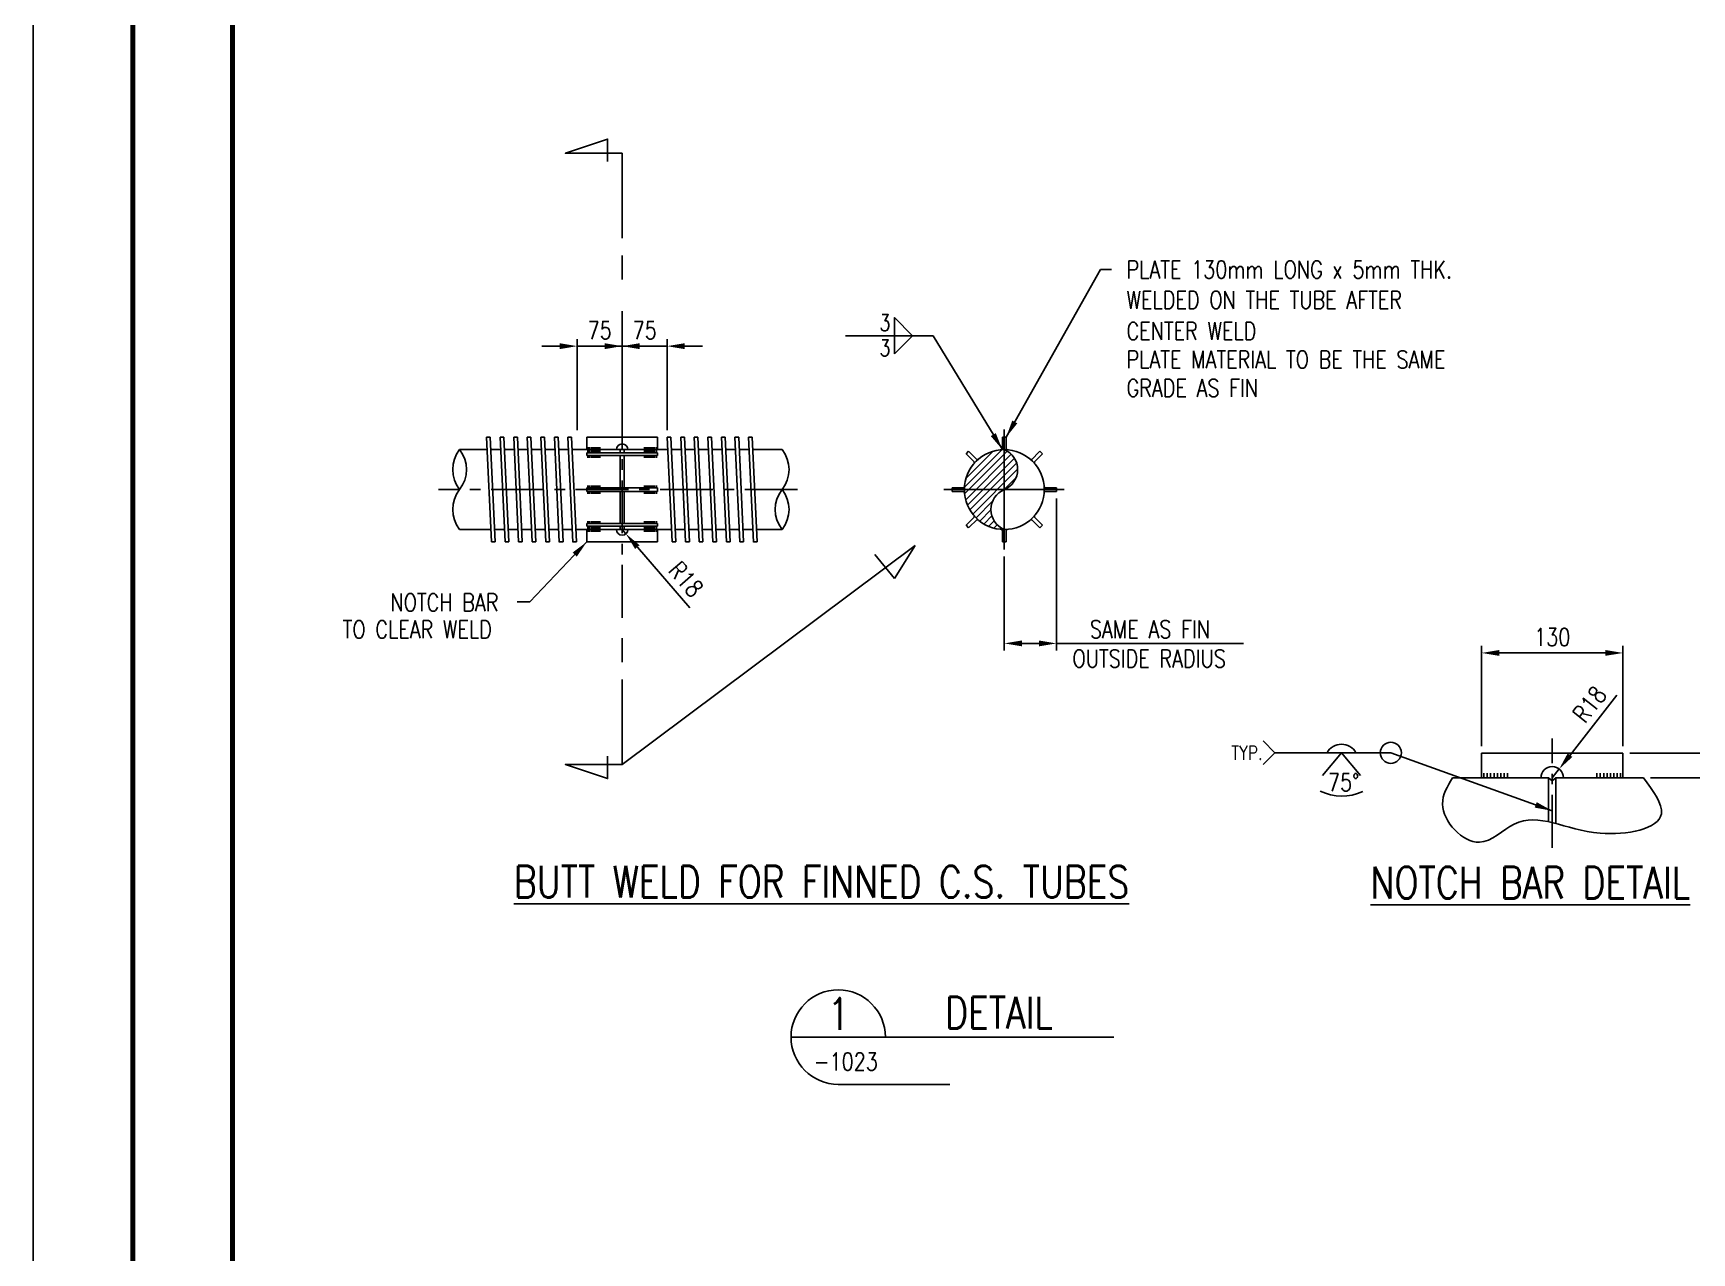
# Model space of a CAD drawing. Header units: millimetres. Extents: x 0 to 91981, y -132907 to 77676.
# Drawn here: x 53491 to 62907, y 7646 to 14565 of the extents above; entities that cross this region are included whole.
import ezdxf
from ezdxf.enums import TextEntityAlignment as Align

# ---------------------------------------------------------------- set-up
doc = ezdxf.new("R2010")
doc.units = ezdxf.units.MM
doc.header["$LTSCALE"] = 60
doc.linetypes.add('CENTERL', pattern=[8, 5, -1, 1, -1])
doc.linetypes.add('JNK-PHANTOM', pattern=[15, 10, -1, 1, -1, 1, -1])
for name, color, linetype in [('CENTERL', 1, 'CENTERL'), ('CON-C', 4, 'Continuous'), ('CON-G', 3, 'Continuous'), ('CON-R', 1, 'Continuous'), ('CON-W', 7, 'Continuous'), ('CON-Y', 2, 'Continuous'), ('Dim-W', 7, 'Continuous'), ('HATCH', 1, 'Continuous'), ('MEASURE', 3, 'Continuous'), ('PHA-W', 7, 'JNK-PHANTOM'), ('THICK', 2, 'Continuous'), ('WELD', 6, 'Continuous')]:
    doc.layers.add(name, color=color, linetype=linetype)
doc.styles.add('DESCRIPTION', font='SIMPLEX', dxfattribs={"width": 0.85})
doc.styles.add('SIMPLEX', font='simplex.shx', dxfattribs={"width": 0.8})
doc.dimstyles.new('DIM40', dxfattribs={"dimscale": 40, "dimtxt": 2.5, "dimasz": 2.5, "dimexe": 1, "dimexo": 1, "dimgap": 1, "dimtad": 1, "dimdec": 1, "dimdsep": 46, "dimtxsty": 'SIMPLEX', "dimcen": 0, "dimclrd": 256, "dimclre": 256, "dimclrt": 2, "dimadec": 1, "dimazin": 2, "dimtfac": 1, "dimtdec": 1, "dimtix": 1, "dimtmove": 2, "dimatfit": 2, "dimfxl": 1, "dimarcsym": 1})
doc.dimstyles.new('DIM50', dxfattribs={"dimscale": 50, "dimtxt": 2.5, "dimasz": 2.5, "dimexe": 1, "dimexo": 1, "dimgap": 1, "dimtad": 1, "dimdec": 1, "dimdsep": 46, "dimtxsty": 'SIMPLEX', "dimcen": 0, "dimclrd": 256, "dimclre": 256, "dimclrt": 2, "dimadec": 1, "dimazin": 2, "dimtfac": 1, "dimtdec": 1, "dimtix": 1, "dimtmove": 2, "dimatfit": 2, "dimfxl": 1, "dimtfill": 1, "dimtolj": 1, "dimtzin": 0, "dimlwd": -1, "dimlwe": -1, "dimarcsym": 0})
doc.dimstyles.new('DIM50x4', dxfattribs={"dimscale": 50, "dimtxt": 2.5, "dimasz": 2.5, "dimexe": 1, "dimexo": 1, "dimgap": 1, "dimtad": 1, "dimdec": 1, "dimlfac": 0.25, "dimdsep": 46, "dimtxsty": 'SIMPLEX', "dimcen": 0, "dimclrd": 256, "dimclre": 256, "dimclrt": 2, "dimadec": 1, "dimazin": 2, "dimtfac": 1, "dimtdec": 1, "dimtix": 1, "dimtmove": 2, "dimatfit": 2, "dimfxl": 1, "dimtfill": 1, "dimtolj": 1, "dimtzin": 0, "dimlwd": -1, "dimlwe": -1, "dimarcsym": 0})

# ---------------------------------------------------------------- blocks, each defined once
blk = doc.blocks.new('TITLE')
at = {"color": 7}
blk.add_line((0, 0), (0, 594.85), dxfattribs=at)
at = {"color": 7, "const_width": 0.707}
for points in [[(14.15, 577.17), (14.15, 17.68)], [(28.29, 17.68), (28.29, 577.52)]]:
    blk.add_lwpolyline(points, dxfattribs=at)
blk = doc.blocks.new('*X191')
at = {"color": 0}
for p, q in [((-0.499, 0.031), (-0.031, 0.499)), ((-0.497, -0.055), (0.038, 0.48)), ((-0.483, -0.129), (0.088, 0.441)), ((-0.481, 0.138), (-0.138, 0.481)), ((-0.46, -0.195), (0.127, 0.392)), ((-0.431, -0.254), (0.154, 0.331)), ((-0.395, -0.307), (0.167, 0.255)), ((0, 0), (0.146, 0.146)), ((-0.354, -0.354), (-0.146, -0.146)), ((-0.307, -0.395), (-0.167, -0.255)), ((-0.254, -0.431), (-0.154, -0.331)), ((-0.195, -0.46), (-0.127, -0.392)), ((-0.129, -0.483), (-0.088, -0.441)), ((-0.055, -0.497), (-0.038, -0.48))]:
    blk.add_line(p, q, dxfattribs=at)
blk = doc.blocks.new('LYTUB1')
at = {"layer": 'CENTERL'}
for p, q in [((0, 0.75), (0, -0.75)), ((0.75, 0), (-0.75, 0))]:
    blk.add_line(p, q, dxfattribs=at)
at = {"layer": 'THICK'}
for centre, radius, start, end in [((0, 0), 0.5, 90, 270), ((-0.104, 0.25), 0.271, 292.6199, 67.3801), ((0, 0), 0.5, 270, 90), ((0.104, -0.25), 0.271, 112.6199, 247.3801)]:
    blk.add_arc(centre, radius, start, end, dxfattribs=at)
at = {"layer": 'HATCH'}
blk.add_blockref('*X191', (0, 0), dxfattribs=at)
blk = doc.blocks.new('WELD')
at = {"layer": 'WELD'}
blk.add_solid([(0, 0), (0, 0), (1.4142, 0), (0, 1.4142)], dxfattribs=at)
blk = doc.blocks.new('*D557')
at = {"layer": 'DEFPOINTS', "color": 0, "transparency": 16777216}
for p in [(59300.4, 11965.8), (59003.9, 11636.3), (59300.4, 11103.4)]:
    blk.add_point(p, dxfattribs=at)
at = {"layer": 'Dim-W', "lineweight": -2, "transparency": 16777216}
for p, q in [((59300.4, 11925.8), (59300.4, 11063.4)), ((59003.9, 11596.3), (59003.9, 11063.4)), ((59103.9, 11103.4), (59200.4, 11103.4))]:
    blk.add_line(p, q, dxfattribs=at)
at = {"layer": 'Dim-W', "transparency": 16777216}
for points in [[(59103.9, 11120.1), (59103.9, 11086.8), (59003.9, 11103.4)], [(59200.4, 11120.1), (59200.4, 11086.8), (59300.4, 11103.4)]]:
    blk.add_solid(points, dxfattribs=at)
blk = doc.blocks.new('weld-sy1')
blk.add_lwpolyline([(0, 2.56), (2.56, 0), (0, -2.56)], close=True)
at = {"style": 'DESCRIPTION', "width": 0.8}
for p in [(-0.563, 0.592), (-0.563, -2.992)]:
    blk.add_attdef('4', text='', height=2.2, dxfattribs=at).set_placement(p, align=Align.RIGHT)
for p in [(3.018, 0.57), (3.018, -2.87)]:
    blk.add_attdef('50-150', p, '', height=2.2, dxfattribs=at)
blk = doc.blocks.new('*D558')
at = {"layer": 'DEFPOINTS', "color": 0, "transparency": 16777216}
for p in [(57090.1, 12789.8), (56834.7, 12272.8), (57090.1, 12272.8)]:
    blk.add_point(p, dxfattribs=at)
at = {"layer": 'Dim-W', "lineweight": -2, "transparency": 16777216}
for p, q in [((56834.7, 12312.8), (56834.7, 12829.8)), ((57090.1, 12312.8), (57090.1, 12829.8)), ((56734.7, 12789.8), (56634.7, 12789.8)), ((56834.7, 12789.8), (57090.1, 12789.8)), ((57190.1, 12789.8), (57290.1, 12789.8))]:
    blk.add_line(p, q, dxfattribs=at)
at = {"layer": 'Dim-W', "transparency": 16777216}
for points in [[(56734.7, 12806.5), (56734.7, 12773.1), (56834.7, 12789.8)], [(57190.1, 12806.5), (57190.1, 12773.1), (57090.1, 12789.8)]]:
    blk.add_solid(points, dxfattribs=at)
at = {"layer": 'Dim-W', "color": 2, "transparency": 16777216, "insert": (56962.4, 12879.8), "char_height": 100, "attachment_point": 5, "style": 'SIMPLEX'}
blk.add_mtext('75', dxfattribs=at)
blk = doc.blocks.new('*D559')
at = {"layer": 'DEFPOINTS', "color": 0, "transparency": 16777216}
for p in [(62515.4, 11049.3), (61713.5, 10480.5), (62515.4, 10480.5)]:
    blk.add_point(p, dxfattribs=at)
at = {"layer": 'Dim-W', "lineweight": -2, "transparency": 16777216}
for p, q in [((61713.5, 10520.5), (61713.5, 11089.3)), ((61813.5, 11049.3), (62415.4, 11049.3)), ((62515.4, 10520.5), (62515.4, 11089.3))]:
    blk.add_line(p, q, dxfattribs=at)
at = {"layer": 'Dim-W', "transparency": 16777216}
for points in [[(61813.5, 11066), (61813.5, 11032.7), (61713.5, 11049.3)], [(62415.4, 11066), (62415.4, 11032.7), (62515.4, 11049.3)]]:
    blk.add_solid(points, dxfattribs=at)
at = {"layer": 'Dim-W', "color": 2, "transparency": 16777216, "insert": (62114.5, 11139.3), "char_height": 100, "attachment_point": 5, "style": 'SIMPLEX'}
blk.add_mtext('130', dxfattribs=at)
blk = doc.blocks.new('*D560')
at = {"layer": 'DEFPOINTS', "color": 0, "transparency": 16777216}
for p in [(62515.4, 10480.5), (63143.4, 10480.5), (62631.8, 10340.6)]:
    blk.add_point(p, dxfattribs=at)
at = {"layer": 'Dim-W', "lineweight": -2, "transparency": 16777216}
for p, q in [((63143.4, 10580.5), (63143.4, 10680.5)), ((62555.4, 10480.5), (63183.4, 10480.5)), ((63143.4, 10340.6), (63143.4, 10480.5)), ((62671.8, 10340.6), (63183.4, 10340.6)), ((63143.4, 10240.6), (63143.4, 10140.6))]:
    blk.add_line(p, q, dxfattribs=at)
at = {"layer": 'Dim-W', "transparency": 16777216}
for points in [[(63126.8, 10580.5), (63160.1, 10580.5), (63143.4, 10480.5)], [(63126.8, 10240.6), (63160.1, 10240.6), (63143.4, 10340.6)]]:
    blk.add_solid(points, dxfattribs=at)
blk = doc.blocks.new('SECMARK4')
at = {"layer": 'CON-C'}
blk.add_line((0, 0), (-2.72, 0), dxfattribs=at)
blk.add_lwpolyline([(-4.67, 0), (-14.32, 0), (-14.32, -6.45), (-15.93, -1.66), (-13.39, -1.66)], dxfattribs=at)
at = {"layer": 'CON-C', "style": 'SIMPLEX', "width": 0.8}
blk.add_attdef('TAG', text='', height=3.5, dxfattribs=at).set_placement((-7.82, -4.86), align=Align.CENTER)
blk = doc.blocks.new('*D452')
at = {"layer": 'DEFPOINTS', "color": 0, "transparency": 16777216}
for p in [(56579.3, 12789.8), (56579.3, 12272.8), (56834.7, 12272.8)]:
    blk.add_point(p, dxfattribs=at)
at = {"layer": 'Dim-W', "lineweight": -2, "transparency": 16777216}
for p, q in [((56579.3, 12312.8), (56579.3, 12829.8)), ((56834.7, 12312.8), (56834.7, 12829.8)), ((56479.3, 12789.8), (56379.3, 12789.8)), ((56834.7, 12789.8), (56579.3, 12789.8)), ((56934.7, 12789.8), (57034.7, 12789.8))]:
    blk.add_line(p, q, dxfattribs=at)
at = {"layer": 'Dim-W', "transparency": 16777216}
for points in [[(56479.3, 12806.5), (56479.3, 12773.1), (56579.3, 12789.8)], [(56934.7, 12806.5), (56934.7, 12773.1), (56834.7, 12789.8)]]:
    blk.add_solid(points, dxfattribs=at)
at = {"layer": 'Dim-W', "color": 2, "transparency": 16777216, "insert": (56707, 12879.8), "char_height": 100, "attachment_point": 5, "style": 'SIMPLEX'}
blk.add_mtext('75', dxfattribs=at)
blk = doc.blocks.new('*D453')
at = {"layer": 'DEFPOINTS', "color": 0, "transparency": 16777216}
for p in [(56834.7, 11749.7), (56855.5, 11725.5)]:
    blk.add_point(p, dxfattribs=at)
at = {"layer": 'PHA-W', "lineweight": -2, "transparency": 16777216}
for p, q in [((56834.7, 11749.7), (56855.5, 11725.5)), ((56920.9, 11649.8), (57218.8, 11304.9))]:
    blk.add_line(p, q, dxfattribs=at)
at = {"layer": 'PHA-W', "transparency": 16777216}
blk.add_solid([(56933.5, 11660.7), (56908.3, 11638.9), (56855.5, 11725.5)], dxfattribs=at)
at = {"layer": 'PHA-W', "color": 2, "transparency": 16777216, "insert": (57197.3, 11467.5), "char_height": 100, "attachment_point": 5, "rotation": 310.81471, "style": 'SIMPLEX'}
blk.add_mtext('R18', dxfattribs=at)
blk = doc.blocks.new('*D454')
at = {"layer": 'DEFPOINTS', "color": 0, "transparency": 16777216}
for p in [(62153.8, 10390.9), (62114.5, 10340.6)]:
    blk.add_point(p, dxfattribs=at)
at = {"layer": 'PHA-W', "lineweight": -2, "transparency": 16777216}
for p, q in [((62215.3, 10469.7), (62481.5, 10810.4)), ((62114.5, 10340.6), (62153.8, 10390.9))]:
    blk.add_line(p, q, dxfattribs=at)
at = {"layer": 'PHA-W', "transparency": 16777216}
blk.add_solid([(62202.2, 10479.9), (62228.5, 10459.4), (62153.8, 10390.9)], dxfattribs=at)
at = {"layer": 'PHA-W', "color": 2, "transparency": 16777216, "insert": (62326.2, 10757.8), "char_height": 100, "attachment_point": 5, "rotation": 51.99967, "style": 'SIMPLEX'}
blk.add_mtext('R18', dxfattribs=at)
blk = doc.blocks.new('SECTITLE')
at = {"layer": 'CON-G'}
for p, q in [((-1.7, 0), (44.1, 0)), ((5, -6.7), (20.86, -6.7))]:
    blk.add_line(p, q, dxfattribs=at)
blk.add_arc((5, 0), 6.7, 0, 270, dxfattribs=at)
at = {"layer": 'CON-C', "style": 'SIMPLEX', "width": 0.8}
for tag, p in [('A', (5.06, 1.04)), ('ELEVATION', (27.83, 1.22))]:
    blk.add_attdef(tag, text='', height=4.5, dxfattribs=at).set_placement(p, align=Align.CENTER)
at = {"layer": 'CON-Y', "style": 'SIMPLEX', "width": 0.8}
blk.add_attdef('H0000-0000', (1.54, -4.72), '', height=2.5, dxfattribs=at)
blk.add_attdef('SCALE', text='', height=2.5, dxfattribs=at).set_placement((44.9, -3.72), align=Align.RIGHT)

msp = doc.modelspace()

# ---------------------------------------------------------------- linework, layer by layer
for points in [[(60472.69446, 10415.62846), (60539.89446, 10482.82846), (60472.69446, 10550.02846)], [(60810.67453, 10354.82846), (60918.07928, 10482.82846), (61025.48403, 10354.82846)]]:
    msp.add_lwpolyline(points)
for centre, radius, start, end in [((60918.07928, 10438.02846), 93.6, 28.596125071, 151.403874929), ((60920.95928, 10513.9514), 277.30682, 243.632106406, 295.04702542)]:
    msp.add_arc(centre, radius, start, end)
at = {"layer": 'CENTERL'}
for p, q in [((56834.68464, 11248.35339), (56834.68464, 13040.03427)), ((59003.86359, 12307.90989), (59003.86359, 11648.4782)), ((57830.30063, 11976.25449), (55791.57367, 11976.25449)), ((59338.7707, 11976.25449), (58661.00035, 11976.25449)), ((62114.45689, 9944.21041), (62114.45689, 10563.47687))]:
    msp.add_line(p, q, dxfattribs=at)
at = {"layer": 'CON-C'}
for p, q in [((56834.68464, 10416.96102), (58498.26776, 11659.13456)), ((58380.60224, 11471.42251), (58269.06424, 11607.03045)), ((58498.26776, 11659.13456), (58380.60224, 11471.42251))]:
    msp.add_line(p, q, dxfattribs=at)
at = {"layer": 'CON-G'}
for p, q in [((56092.87376, 11679.71055), (56064.89791, 12272.79842)), ((56085.90313, 12272.79842), (56064.89791, 12272.79842)), ((56113.87897, 11679.71055), (56085.90313, 12272.79842)), ((56169.89287, 11679.71055), (56141.91702, 12272.79842)), ((56162.92224, 12272.79842), (56141.91702, 12272.79842)), ((56190.89808, 11679.71055), (56162.92224, 12272.79842)), ((56246.91198, 11679.71055), (56218.93613, 12272.79842)), ((56239.94135, 12272.79842), (56218.93613, 12272.79842)), ((56267.91719, 11679.71055), (56239.94135, 12272.79842)), ((56323.93109, 11679.71055), (56295.95524, 12272.79842)), ((56316.96045, 12272.79842), (56295.95524, 12272.79842)), ((56344.9363, 11679.71055), (56316.96045, 12272.79842)), ((56400.9502, 11679.71055), (56372.97435, 12272.79842)), ((56393.97956, 12272.79842), (56372.97435, 12272.79842)), ((56421.95541, 11679.71055), (56393.97956, 12272.79842)), ((56478.01594, 11678.72194), (56449.99346, 12272.79842)), ((56470.99867, 12272.79842), (56449.99346, 12272.79842)), ((56498.97452, 11679.71055), (56470.99867, 12272.79842)), ((56555.03505, 11678.72194), (56527.01257, 12272.79842)), ((56548.01778, 12272.79842), (56527.01257, 12272.79842)), ((56575.99363, 11679.71055), (56548.01778, 12272.79842)), ((57035.14919, 12272.79842), (56634.22008, 12272.79842)), ((56634.22008, 12272.79842), (56634.22008, 12202.85882)), ((57035.14919, 12272.79842), (57035.14919, 12202.85882)), ((57118.05245, 11679.71055), (57090.07661, 12272.79842)), ((57111.08182, 12272.79842), (57090.07661, 12272.79842)), ((57111.08182, 12272.79842), (57090.07661, 12272.79842)), ((57139.05766, 11679.71055), (57111.08182, 12272.79842)), ((57195.07156, 11679.71055), (57167.09572, 12272.79842)), ((57188.10093, 12272.79842), (57167.09572, 12272.79842)), ((57188.10093, 12272.79842), (57167.09572, 12272.79842)), ((57216.07677, 11679.71055), (57188.10093, 12272.79842)), ((57272.09067, 11679.71055), (57244.11483, 12272.79842)), ((57265.12004, 12272.79842), (57244.11483, 12272.79842)), ((57265.12004, 12272.79842), (57244.11483, 12272.79842)), ((57293.09588, 11679.71055), (57265.12004, 12272.79842)), ((57349.10978, 11679.71055), (57321.13393, 12272.79842)), ((57342.13915, 12272.79842), (57321.13393, 12272.79842)), ((57342.13915, 12272.79842), (57321.13393, 12272.79842)), ((57370.11499, 11679.71055), (57342.13915, 12272.79842)), ((57426.12889, 11679.71055), (57398.15304, 12272.79842)), ((57419.15826, 12272.79842), (57398.15304, 12272.79842)), ((57419.15826, 12272.79842), (57398.15304, 12272.79842)), ((57447.1341, 11679.71055), (57419.15826, 12272.79842)), ((57503.148, 11679.71055), (57475.17215, 12272.79842)), ((57496.17737, 12272.79842), (57475.17215, 12272.79842)), ((57496.17737, 12272.79842), (57475.17215, 12272.79842)), ((57524.15321, 11679.71055), (57496.17737, 12272.79842)), ((57580.21374, 11678.72194), (57552.19126, 12272.79842)), ((57573.19647, 12272.79842), (57552.19126, 12272.79842)), ((57573.19647, 12272.79842), (57552.19126, 12272.79842)), ((57601.17232, 11679.71055), (57573.19647, 12272.79842)), ((56068.19695, 12202.85882), (55912.12106, 12202.85882)), ((56145.21606, 12202.85882), (56089.20216, 12202.85882)), ((56222.23517, 12202.85882), (56166.22127, 12202.85882)), ((56299.25428, 12202.85882), (56243.24038, 12202.85882)), ((56376.27339, 12202.85882), (56320.25949, 12202.85882)), ((56453.2925, 12202.85882), (56397.2786, 12202.85882)), ((56530.31161, 12202.85882), (56474.29771, 12202.85882)), ((57093.37564, 12202.85882), (56551.31682, 12202.85882)), ((57035.14919, 12184.08342), (56634.22008, 12184.08342)), ((56634.22008, 12184.08342), (56634.22008, 12169.24699)), ((57035.14919, 12169.24699), (56634.22008, 12169.24699)), ((56824.19369, 12202.85882), (56824.19369, 12184.08342)), ((56824.19369, 12169.24699), (56824.19369, 11986.74543)), ((56845.17558, 12202.85882), (56845.17558, 12184.08342)), ((56845.17558, 12169.24699), (56845.17558, 11986.74543)), ((57035.14919, 12184.08342), (57035.14919, 12169.24699)), ((57170.39475, 12202.85882), (57114.38086, 12202.85882)), ((57247.41386, 12202.85882), (57191.39997, 12202.85882)), ((57324.43297, 12202.85882), (57268.41907, 12202.85882)), ((57401.45208, 12202.85882), (57345.43818, 12202.85882)), ((57478.47119, 12202.85882), (57422.45729, 12202.85882)), ((57555.4903, 12202.85882), (57499.4764, 12202.85882)), ((57742.7087, 12202.85882), (57576.49551, 12202.85882)), ((57035.14919, 11986.74543), (56634.22008, 11986.74543)), ((56634.22008, 11986.74543), (56634.22008, 11965.76354)), ((57035.14919, 11965.76354), (56634.22008, 11965.76354)), ((56824.19369, 11965.76354), (56824.19369, 11783.26198)), ((56845.17558, 11965.76354), (56845.17558, 11783.26198)), ((57035.14919, 11986.74543), (57035.14919, 11965.76354)), ((57035.14919, 11783.26198), (56634.22008, 11783.26198)), ((56634.22008, 11768.42555), (56634.22008, 11783.26198)), ((57035.14919, 11768.42555), (57035.14919, 11783.26198)), ((56089.57472, 11749.65016), (55912.12106, 11749.65016)), ((56113.87897, 11679.71055), (56092.87376, 11679.71055)), ((56166.59383, 11749.65016), (56110.57993, 11749.65016)), ((56190.89808, 11679.71055), (56169.89287, 11679.71055)), ((56243.61294, 11749.65016), (56187.59904, 11749.65016)), ((56267.91719, 11679.71055), (56246.91198, 11679.71055)), ((56320.63205, 11749.65016), (56264.61815, 11749.65016)), ((56344.9363, 11679.71055), (56323.93109, 11679.71055)), ((56397.65116, 11749.65016), (56341.63726, 11749.65016)), ((56421.95541, 11679.71055), (56400.9502, 11679.71055)), ((56474.67027, 11749.65016), (56418.65637, 11749.65016)), ((56498.97452, 11679.71055), (56477.96931, 11679.71055)), ((56551.68938, 11749.65016), (56495.67548, 11749.65016)), ((56575.99363, 11679.71055), (56554.98841, 11679.71055)), ((57114.75341, 11749.65016), (56572.69459, 11749.65016)), ((57035.14919, 11768.42555), (56634.22008, 11768.42555)), ((56634.22008, 11679.71055), (56634.22008, 11749.65016)), ((57035.14919, 11679.71055), (56634.22008, 11679.71055)), ((56824.19369, 11749.65016), (56824.19369, 11768.42555)), ((56824.19369, 11749.65016), (56824.19369, 11768.42555)), ((56845.17558, 11749.65016), (56845.17558, 11768.42555)), ((56845.17558, 11749.65016), (56845.17558, 11768.42555)), ((57035.14919, 11679.71055), (57035.14919, 11749.65016)), ((57139.05766, 11679.71055), (57118.05245, 11679.71055)), ((57139.05766, 11679.71055), (57118.05245, 11679.71055)), ((57191.77252, 11749.65016), (57135.75862, 11749.65016)), ((57216.07677, 11679.71055), (57195.07156, 11679.71055)), ((57216.07677, 11679.71055), (57195.07156, 11679.71055)), ((57268.79163, 11749.65016), (57212.77773, 11749.65016)), ((57293.09588, 11679.71055), (57272.09067, 11679.71055)), ((57293.09588, 11679.71055), (57272.09067, 11679.71055)), ((57345.81074, 11749.65016), (57289.79684, 11749.65016)), ((57370.11499, 11679.71055), (57349.10978, 11679.71055)), ((57370.11499, 11679.71055), (57349.10978, 11679.71055)), ((57422.82985, 11749.65016), (57366.81595, 11749.65016)), ((57447.1341, 11679.71055), (57426.12889, 11679.71055)), ((57447.1341, 11679.71055), (57426.12889, 11679.71055)), ((57499.84896, 11749.65016), (57443.83506, 11749.65016)), ((57524.15321, 11679.71055), (57503.148, 11679.71055)), ((57524.15321, 11679.71055), (57503.148, 11679.71055)), ((57576.86807, 11749.65016), (57520.85417, 11749.65016)), ((57601.17232, 11679.71055), (57580.16711, 11679.71055)), ((57601.17232, 11679.71055), (57580.16711, 11679.71055)), ((57742.7087, 11749.65016), (57597.87328, 11749.65016)), ((62515.38601, 10480.47338), (61713.52778, 10480.47338)), ((61713.52778, 10480.47338), (61713.52778, 10340.59416)), ((62515.38601, 10480.47338), (62515.38601, 10340.59416)), ((62093.47501, 10340.59416), (61547.72126, 10340.59416)), ((62093.47501, 10340.59416), (62093.47501, 10091.31898)), ((62093.47501, 10340.59416), (62114.45689, 10324.4942)), ((62135.43878, 10340.59416), (62114.45689, 10324.4942)), ((62631.83891, 10340.59416), (62135.43878, 10340.59416)), ((62135.43878, 10340.59416), (62135.43878, 10081.20472))]:
    msp.add_line(p, q, dxfattribs=at)
for centre, radius, start, end in [((56834.68464, 12202.85882), 31.91164, 0, 180), ((56834.68464, 11749.65016), 31.91164, 180, 0), ((62114.45689, 10340.59416), 63.82329, 0, 180)]:
    msp.add_arc(centre, radius, start, end, dxfattribs=at)
at = {"layer": 'CON-R'}
for centre, start, end in [((56056.07152, 12089.55665), 141.794021323, 218.205978677), ((55768.1706, 12089.55665), 321.794021323, 38.205978677), ((57598.75824, 12089.55665), 321.794021323, 38.205978677), ((56056.07152, 11862.95232), 141.794021323, 218.205978677), ((57886.65916, 11862.95232), 141.794021323, 218.205978677), ((57598.75824, 11862.95232), 321.794021323, 38.205978677)]:
    msp.add_arc(centre, 183.19147, start, end, dxfattribs=at)
at = {"layer": 'CON-W'}
msp.add_line((59300.40753, 11103.41937), (60362.29686, 11103.41937), dxfattribs=at)
msp.add_circle((61198.07928, 10482.82846), 60, dxfattribs=at)
msp.add_spline([(61547.72126, 10340.59416), (61491.57805, 10192.18306), (61700.58615, 9975.40086), (61897.76379, 10077.87971), (62386.764, 10026.64032), (62733.79652, 10137.00212), (62631.83891, 10340.59416)], degree=3, dxfattribs=at)
at = {"layer": 'THICK'}
for p, q in [((58993.37265, 12272.79842), (58993.37265, 12202.61584)), ((59014.35453, 12272.79842), (58993.37265, 12272.79842)), ((59014.35453, 12272.79842), (59014.35453, 12202.61584)), ((58801.59358, 12193.36093), (58786.75715, 12178.5245)), ((58786.75715, 12178.5245), (58836.38373, 12128.89792)), ((58801.59358, 12193.36093), (58851.22016, 12143.73435)), ((59206.1336, 12193.36093), (59156.50702, 12143.73435)), ((59220.97004, 12178.5245), (59171.34345, 12128.89792)), ((59220.97004, 12178.5245), (59206.1336, 12193.36093)), ((58707.31965, 11986.74543), (58777.50224, 11986.74543)), ((58707.31965, 11986.74543), (58707.31965, 11965.76354)), ((58707.31965, 11965.76354), (58777.50224, 11965.76354)), ((59300.40753, 11986.74543), (59230.22494, 11986.74543)), ((59300.40753, 11965.76354), (59230.22494, 11965.76354)), ((59300.40753, 11965.76354), (59300.40753, 11986.74543)), ((58786.75715, 11773.98447), (58836.38373, 11823.61105)), ((58786.75715, 11773.98447), (58801.59358, 11759.14804)), ((58801.59358, 11759.14804), (58851.22016, 11808.77462)), ((59206.1336, 11759.14804), (59156.50702, 11808.77462)), ((59220.97004, 11773.98447), (59171.34345, 11823.61105)), ((59206.1336, 11759.14804), (59220.97004, 11773.98447)), ((58993.37265, 11679.71055), (58993.37265, 11749.89313)), ((58993.37265, 11679.71055), (59014.35453, 11679.71055)), ((59014.35453, 11679.71055), (59014.35453, 11749.89313))]:
    msp.add_line(p, q, dxfattribs=at)
at = {"layer": 'WELD', "color": 1}
for p, q in [((56640.57167, 12216.29135), (56640.57167, 12202.85882)), ((56640.57167, 12197.51595), (56640.57167, 12184.08342)), ((56640.57167, 12155.81446), (56640.57167, 12169.24699)), ((56650.19393, 12216.29135), (56650.19393, 12202.85882)), ((56650.19393, 12197.51595), (56650.19393, 12184.08342)), ((56650.19393, 12155.81446), (56650.19393, 12169.24699)), ((56659.8162, 12216.29135), (56659.8162, 12202.85882)), ((56659.8162, 12197.51595), (56659.8162, 12184.08342)), ((56659.8162, 12155.81446), (56659.8162, 12169.24699)), ((56669.43846, 12216.29135), (56669.43846, 12202.85882)), ((56669.43846, 12197.51595), (56669.43846, 12184.08342)), ((56669.43846, 12155.81446), (56669.43846, 12169.24699)), ((56679.06073, 12216.29135), (56679.06073, 12202.85882)), ((56679.06073, 12197.51595), (56679.06073, 12184.08342)), ((56679.06073, 12155.81446), (56679.06073, 12169.24699)), ((56688.68299, 12216.29135), (56688.68299, 12202.85882)), ((56688.68299, 12197.51595), (56688.68299, 12184.08342)), ((56688.68299, 12155.81446), (56688.68299, 12169.24699)), ((56698.30526, 12216.29135), (56698.30526, 12202.85882)), ((56698.30526, 12197.51595), (56698.30526, 12184.08342)), ((56698.30526, 12155.81446), (56698.30526, 12169.24699)), ((56707.92752, 12216.29135), (56707.92752, 12202.85882)), ((56707.92752, 12197.51595), (56707.92752, 12184.08342)), ((56707.92752, 12155.81446), (56707.92752, 12169.24699)), ((56961.44175, 12216.29135), (56961.44175, 12202.85882)), ((56961.44175, 12197.51595), (56961.44175, 12184.08342)), ((56961.44175, 12155.81446), (56961.44175, 12169.24699)), ((56971.06401, 12216.29135), (56971.06401, 12202.85882)), ((56971.06401, 12197.51595), (56971.06401, 12184.08342)), ((56971.06401, 12155.81446), (56971.06401, 12169.24699)), ((56980.68628, 12216.29135), (56980.68628, 12202.85882)), ((56980.68628, 12197.51595), (56980.68628, 12184.08342)), ((56980.68628, 12155.81446), (56980.68628, 12169.24699)), ((56990.30854, 12216.29135), (56990.30854, 12202.85882)), ((56990.30854, 12197.51595), (56990.30854, 12184.08342)), ((56990.30854, 12155.81446), (56990.30854, 12169.24699)), ((56999.93081, 12216.29135), (56999.93081, 12202.85882)), ((56999.93081, 12197.51595), (56999.93081, 12184.08342)), ((56999.93081, 12155.81446), (56999.93081, 12169.24699)), ((57009.55307, 12216.29135), (57009.55307, 12202.85882)), ((57009.55307, 12197.51595), (57009.55307, 12184.08342)), ((57009.55307, 12155.81446), (57009.55307, 12169.24699)), ((57019.17534, 12216.29135), (57019.17534, 12202.85882)), ((57019.17534, 12197.51595), (57019.17534, 12184.08342)), ((57019.17534, 12155.81446), (57019.17534, 12169.24699)), ((57028.7976, 12216.29135), (57028.7976, 12202.85882)), ((57028.7976, 12197.51595), (57028.7976, 12184.08342)), ((57028.7976, 12155.81446), (57028.7976, 12169.24699)), ((56640.57167, 12000.17796), (56640.57167, 11986.74543)), ((56640.57167, 11952.33101), (56640.57167, 11965.76354)), ((56650.19393, 12000.17796), (56650.19393, 11986.74543)), ((56650.19393, 11952.33101), (56650.19393, 11965.76354)), ((56659.8162, 12000.17796), (56659.8162, 11986.74543)), ((56659.8162, 11952.33101), (56659.8162, 11965.76354)), ((56669.43846, 12000.17796), (56669.43846, 11986.74543)), ((56669.43846, 11952.33101), (56669.43846, 11965.76354)), ((56679.06073, 12000.17796), (56679.06073, 11986.74543)), ((56679.06073, 11952.33101), (56679.06073, 11965.76354)), ((56688.68299, 12000.17796), (56688.68299, 11986.74543)), ((56688.68299, 11952.33101), (56688.68299, 11965.76354)), ((56698.30526, 12000.17796), (56698.30526, 11986.74543)), ((56698.30526, 11952.33101), (56698.30526, 11965.76354)), ((56707.92752, 12000.17796), (56707.92752, 11986.74543)), ((56707.92752, 11952.33101), (56707.92752, 11965.76354)), ((56961.44175, 12000.17796), (56961.44175, 11986.74543)), ((56961.44175, 11952.33101), (56961.44175, 11965.76354)), ((56971.06401, 12000.17796), (56971.06401, 11986.74543)), ((56971.06401, 11952.33101), (56971.06401, 11965.76354)), ((56980.68628, 12000.17796), (56980.68628, 11986.74543)), ((56980.68628, 11952.33101), (56980.68628, 11965.76354)), ((56990.30854, 12000.17796), (56990.30854, 11986.74543)), ((56990.30854, 11952.33101), (56990.30854, 11965.76354)), ((56999.93081, 12000.17796), (56999.93081, 11986.74543)), ((56999.93081, 11952.33101), (56999.93081, 11965.76354)), ((57009.55307, 12000.17796), (57009.55307, 11986.74543)), ((57009.55307, 11952.33101), (57009.55307, 11965.76354)), ((57019.17534, 12000.17796), (57019.17534, 11986.74543)), ((57019.17534, 11952.33101), (57019.17534, 11965.76354)), ((57028.7976, 12000.17796), (57028.7976, 11986.74543)), ((57028.7976, 11952.33101), (57028.7976, 11965.76354)), ((56640.57167, 11796.69451), (56640.57167, 11783.26198)), ((56650.19393, 11796.69451), (56650.19393, 11783.26198)), ((56659.8162, 11796.69451), (56659.8162, 11783.26198)), ((56669.43846, 11796.69451), (56669.43846, 11783.26198)), ((56679.06073, 11796.69451), (56679.06073, 11783.26198)), ((56688.68299, 11796.69451), (56688.68299, 11783.26198)), ((56698.30526, 11796.69451), (56698.30526, 11783.26198)), ((56707.92752, 11796.69451), (56707.92752, 11783.26198)), ((56961.44175, 11796.69451), (56961.44175, 11783.26198)), ((56971.06401, 11796.69451), (56971.06401, 11783.26198)), ((56980.68628, 11796.69451), (56980.68628, 11783.26198)), ((56990.30854, 11796.69451), (56990.30854, 11783.26198)), ((56999.93081, 11796.69451), (56999.93081, 11783.26198)), ((57009.55307, 11796.69451), (57009.55307, 11783.26198)), ((57019.17534, 11796.69451), (57019.17534, 11783.26198)), ((57028.7976, 11796.69451), (57028.7976, 11783.26198)), ((56640.57167, 11754.99302), (56640.57167, 11768.42555)), ((56640.57167, 11736.21762), (56640.57167, 11749.65016)), ((56650.19393, 11754.99302), (56650.19393, 11768.42555)), ((56650.19393, 11736.21762), (56650.19393, 11749.65016)), ((56659.8162, 11754.99302), (56659.8162, 11768.42555)), ((56659.8162, 11736.21762), (56659.8162, 11749.65016)), ((56669.43846, 11754.99302), (56669.43846, 11768.42555)), ((56669.43846, 11736.21762), (56669.43846, 11749.65016)), ((56679.06073, 11754.99302), (56679.06073, 11768.42555)), ((56679.06073, 11736.21762), (56679.06073, 11749.65016)), ((56688.68299, 11754.99302), (56688.68299, 11768.42555)), ((56688.68299, 11736.21762), (56688.68299, 11749.65016)), ((56698.30526, 11754.99302), (56698.30526, 11768.42555)), ((56698.30526, 11736.21762), (56698.30526, 11749.65016)), ((56707.92752, 11754.99302), (56707.92752, 11768.42555)), ((56707.92752, 11736.21762), (56707.92752, 11749.65016)), ((56961.44175, 11754.99302), (56961.44175, 11768.42555)), ((56961.44175, 11736.21762), (56961.44175, 11749.65016)), ((56971.06401, 11754.99302), (56971.06401, 11768.42555)), ((56971.06401, 11736.21762), (56971.06401, 11749.65016)), ((56980.68628, 11754.99302), (56980.68628, 11768.42555)), ((56980.68628, 11736.21762), (56980.68628, 11749.65016)), ((56990.30854, 11754.99302), (56990.30854, 11768.42555)), ((56990.30854, 11736.21762), (56990.30854, 11749.65016)), ((56999.93081, 11754.99302), (56999.93081, 11768.42555)), ((56999.93081, 11736.21762), (56999.93081, 11749.65016)), ((57009.55307, 11754.99302), (57009.55307, 11768.42555)), ((57009.55307, 11736.21762), (57009.55307, 11749.65016)), ((57019.17534, 11754.99302), (57019.17534, 11768.42555)), ((57019.17534, 11736.21762), (57019.17534, 11749.65016)), ((57028.7976, 11754.99302), (57028.7976, 11768.42555)), ((57028.7976, 11736.21762), (57028.7976, 11749.65016)), ((61726.23096, 10367.45923), (61726.23096, 10340.59416)), ((61745.47549, 10367.45923), (61745.47549, 10340.59416)), ((61764.72002, 10367.45923), (61764.72002, 10340.59416)), ((61783.96455, 10367.45923), (61783.96455, 10340.59416)), ((61803.20908, 10367.45923), (61803.20908, 10340.59416)), ((61822.45361, 10367.45923), (61822.45361, 10340.59416)), ((61841.69814, 10367.45923), (61841.69814, 10340.59416)), ((61860.94267, 10367.45923), (61860.94267, 10340.59416)), ((62367.97112, 10367.45923), (62367.97112, 10340.59416)), ((62387.21565, 10367.45923), (62387.21565, 10340.59416)), ((62406.46018, 10367.45923), (62406.46018, 10340.59416)), ((62425.70471, 10367.45923), (62425.70471, 10340.59416)), ((62444.94924, 10367.45923), (62444.94924, 10340.59416)), ((62464.19377, 10367.45923), (62464.19377, 10340.59416)), ((62483.43829, 10367.45923), (62483.43829, 10340.59416)), ((62502.68282, 10367.45923), (62502.68282, 10340.59416))]:
    msp.add_line(p, q, dxfattribs=at)

# ---------------------------------------------------------------- block references
at = {"linetype": 'ByBlock', "xscale": 40, "yscale": 40, "zscale": 40}
msp.add_blockref('TITLE', (53491.26992, 0.00021), dxfattribs=at)
at = {"layer": 'CON-W', "yscale": 50, "zscale": 50, "rotation": 270}
for p, xscale in [((56834.68464, 13168.26438), 50), ((56834.68464, 11132.79436), -50)]:
    msp.add_blockref('SECMARK4', p, dxfattribs=dict(at, xscale=xscale))
at = {"layer": 'Dim-W'}
ref = msp.add_blockref('weld-sy1', (58380.71776, 12849.0896), dxfattribs=dict(at, xscale=-40, yscale=40, zscale=40, rotation=180))
ref.add_attrib('4', '3', dxfattribs={"layer": '0', "height": 92, "style": 'SIMPLEX', "width": 0.8}).set_placement((58358.19776, 12733.4096), align=Align.RIGHT)
ref.add_attrib('4', '3', dxfattribs={"layer": '0', "height": 92, "style": 'SIMPLEX', "width": 0.8}).set_placement((58358.19776, 12876.7696), align=Align.RIGHT)
at = {"layer": 'Dim-W', "xscale": 40, "yscale": 40, "zscale": 40}
msp.add_blockref('SECTITLE', (57861.15177, 8869.75347), dxfattribs=at).add_auto_attribs({'H0000-0000': '-1023', 'A': '1', 'ELEVATION': 'DETAIL'})
at = {"layer": 'MEASURE', "xscale": 453.2086599039134, "yscale": 453.2086599039134, "zscale": 453.2086599039134}
msp.add_blockref('LYTUB1', (59003.86359, 11976.25449), dxfattribs=at)
at = {"layer": 'THICK'}
for p, xscale, yscale, zscale, rotation in [((58851.22016, 12143.73435), -8.392752961185076, 8.392752961187528, 8.392752961185305, 312.8212578501182), ((58993.37265, 12202.61584), 8.392752961183604, 8.392752961183604, 8.392752961183604, 93.45929150514301), ((59014.35453, 12202.61584), -8.392752961183595, 8.392752961187528, 8.392752961185305, 267.821257850063), ((59156.50702, 12143.73435), 8.392752961187538, 8.392752961187538, 8.392752961187538, 48.45929150514407), ((58836.38373, 12128.89792), 8.39275296118106, 8.39275296118106, 8.39275296118106, 138.4592915051404), ((59171.34345, 12128.89792), -8.392752961181337, 8.392752961187528, 8.392752961185305, 222.8212578501298), ((58777.50224, 11986.74543), -8.392752961182097, 8.392752961187528, 8.392752961185305, 357.8212578500981), ((58777.50224, 11965.76354), 8.392752961189027, 8.392752961189027, 8.392752961189027, 183.4592915051675), ((59230.22494, 11986.74543), 8.392752961189027, 8.392752961189027, 8.392752961189027, 3.459291505167513), ((59230.22494, 11965.76354), -8.392752961182097, 8.392752961187528, 8.392752961185305, 177.8212578500981), ((58836.38373, 11823.61105), -8.392752961181339, 8.392752961187528, 8.392752961185305, 42.82125785012976), ((58851.22016, 11808.77462), 8.392752961187536, 8.392752961187536, 8.392752961187536, 228.459291505144), ((59156.50702, 11808.77462), -8.39275296118508, 8.392752961187528, 8.392752961185305, 132.8212578501182), ((59171.34345, 11823.61105), 8.392752961181062, 8.392752961181062, 8.392752961181062, 318.4592915051405), ((58993.37265, 11749.89313), -8.392752961187083, 8.392752961187528, 8.392752961185305, 87.82125785013494), ((59014.35453, 11749.89313), 8.392752961183604, 8.392752961183604, 8.392752961183604, 273.4592915051431)]:
    msp.add_blockref('WELD', p, dxfattribs=dict(at, xscale=xscale, yscale=yscale, zscale=zscale, rotation=rotation))

# ---------------------------------------------------------------- texts
at = {"layer": 'CON-C', "style": 'SIMPLEX', "width": 0.8}
for s, p in [('%%UBUTT WELD FOR FINNED C.S. TUBES', (56219.91623, 9661.30865)), ('%%UNOTCH BAR DETAIL', (61083.42629, 9656.48453))]:
    msp.add_text(s, height=180, dxfattribs=at).set_placement(p)
at = {"layer": 'CON-W', "color": 2, "style": 'SIMPLEX', "width": 0.8}
for s, p in [('PLATE 130mm LONG x 5mm THK.', (59697.79776, 13174.60915)), ('WELDED ON THE TUBE AFTER', (59697.79776, 13002.02095)), ('CENTER WELD', (59697.79776, 12825.60534)), ('PLATE MATERIAL TO BE THE SAME', (59697.79776, 12664.16883)), ('GRADE AS FIN', (59697.79776, 12502.3826)), ('NOTCH BAR', (55518.90164, 11285.88394)), ('TO CLEAR WELD', (55248.42545, 11132.58528)), ('SAME AS FIN', (59489.98506, 11133.97103)), ('OUTSIDE RADIUS', (59390.93744, 10967.30436))]:
    msp.add_text(s, height=100, dxfattribs=at).set_placement(p)
at = {"layer": 'CON-W', "style": 'SIMPLEX', "width": 0.8}
msp.add_attdef('TYP.', text='TYP.', height=80, dxfattribs=at).set_placement((60471.09446, 10482.82846), align=Align.MIDDLE_RIGHT)
at = {"layer": 'CON-Y', "style": 'SIMPLEX', "width": 0.8}
msp.add_text('75%%D', height=100, dxfattribs=at).set_placement((60841.17366, 10265.11083))

# ---------------------------------------------------------------- dimensions: what is measured, and where the dimension line sits
at = {"layer": 'Dim-W'}
for base, p1, p2, angle, text, picture, middle in [((56579.29266, 12789.80449), (56834.68464, 12272.79842), (56579.29266, 12272.79842), 180, '75', '*D452', (56706.98865, 12879.80449)), ((63143.44447, 10480.47338), (62631.83891, 10340.59416), (62515.38601, 10480.47338), 90, ' ', '*D560', (63143.44447, 10410.53377))]:
    dim = msp.add_linear_dim(base=base, p1=p1, p2=p2, angle=angle, text=text, dimstyle='DIM40', dxfattribs=at)
    dim.commit()
    dim.dimension.update_dxf_attribs({"geometry": picture, "text_midpoint": middle})
for base, p1, p2, text, picture, middle in [((57090.07661, 12789.80449), (56834.68464, 12272.79842), (57090.07661, 12272.79842), '75', '*D558', (56962.38062, 12879.80449)), ((59300.40753, 11103.41937), (59003.86359, 11636.34799), (59300.40753, 11965.76354), ' ', '*D557', (59152.13556, 11103.41937)), ((62515.38601, 11049.34538), (61713.52778, 10480.47338), (62515.38601, 10480.47338), '130', '*D559', (62114.45689, 11139.34538))]:
    dim = msp.add_linear_dim(base=base, p1=p1, p2=p2, text=text, dimstyle='DIM40', dxfattribs=at)
    dim.commit()
    dim.dimension.update_dxf_attribs({"geometry": picture, "text_midpoint": middle})
at = {"layer": 'PHA-W'}
for center, mpoint, picture, middle in [((56834.68464, 11749.65016), (56855.54256, 11725.49855), '*D453', (57129.14238, 11408.69458)), ((62114.45689, 10340.59416), (62153.75072, 10390.88737), '*D454', (62397.08834, 10702.34161))]:
    dim = msp.add_radius_dim(center=center, mpoint=mpoint, text='R18', dimstyle='DIM40', override={"dimtmove": 0}, dxfattribs=at)
    dim.commit()
    dim.dimension.update_dxf_attribs({"geometry": picture, "text_midpoint": middle, "dimtype": 164})

# ---------------------------------------------------------------- leaders
at = {"layer": 'CON-W'}
msp.add_leader([(62114.45689, 10153.54687), (61198.07928, 10482.82846), (60539.89446, 10482.82846)], dimstyle='DIM50x4', override={"dimscale": 40, "dimgap": 1, "dimtad": 0}, dxfattribs=at)
at = {"layer": 'Dim-W'}
for points in [[(59014.35453, 12272.79842), (59550.81715, 13224.85353), (59612.76982, 13224.85353)], [(58993.37265, 12202.61584), (58599.92145, 12849.0896), (58103.01361, 12849.0896)], [(56634.22008, 11679.71055), (56310.07039, 11339.15892), (56237.75433, 11339.15892)]]:
    msp.add_leader(points, dimstyle='DIM50', override={"dimscale": 40, "dimtmove": 0}, dxfattribs=at)

doc.saveas('drawing.dxf')
